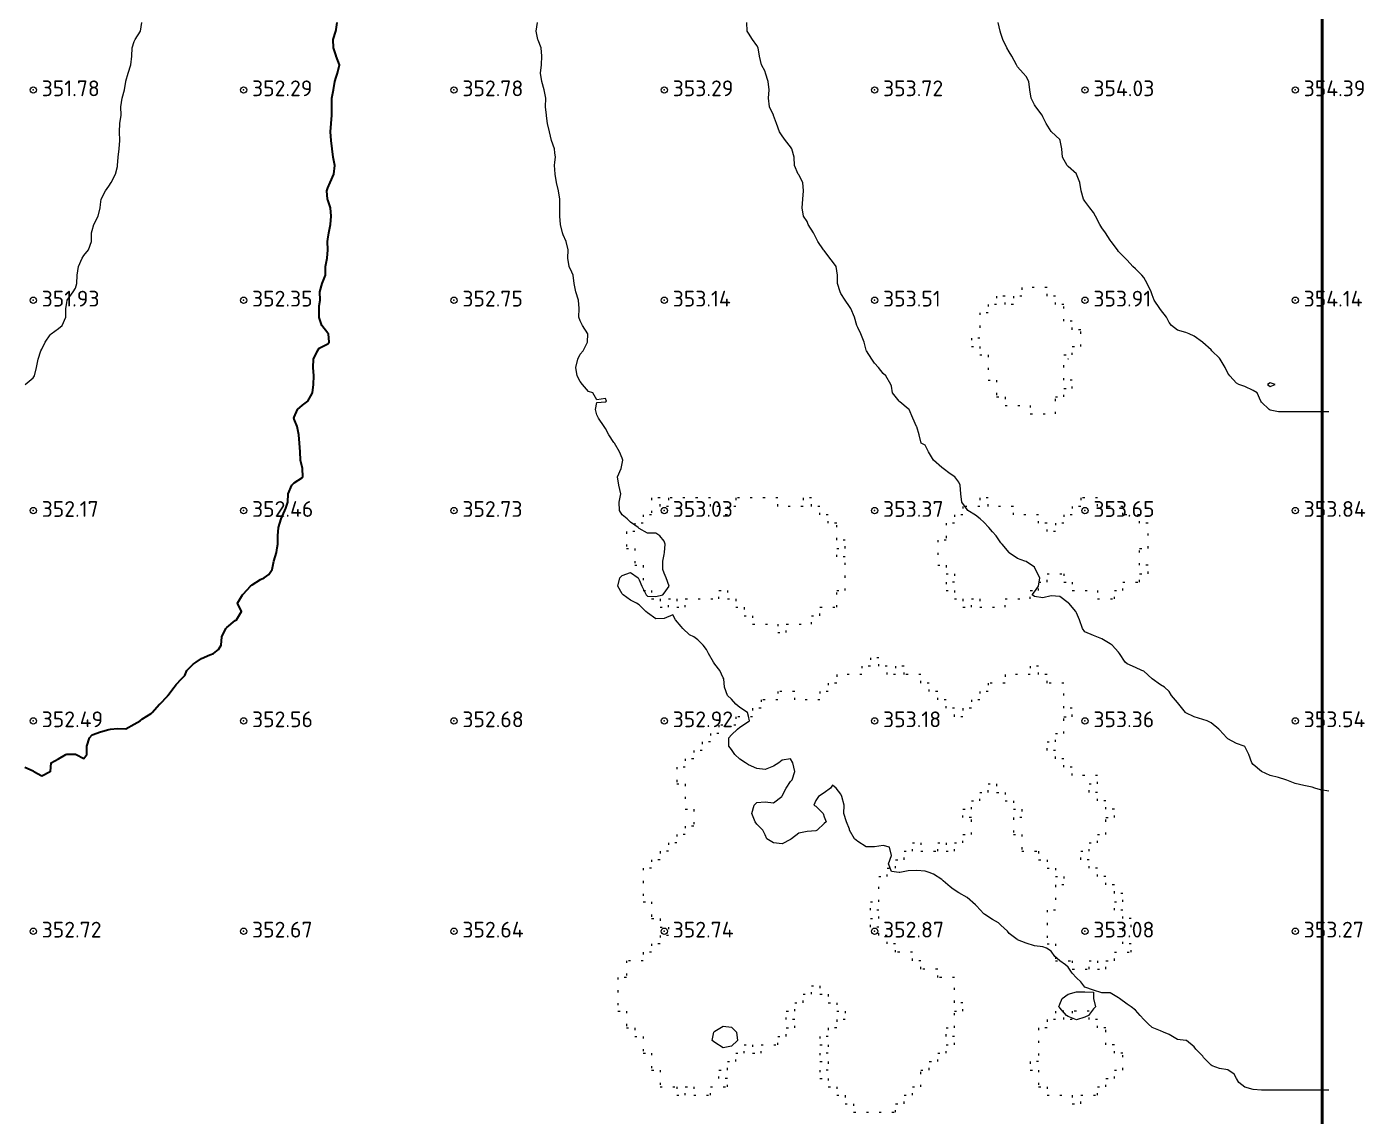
# Model space of a CAD drawing. Header units: metres. Extents: x 137 to 305, y -4507 to -4328.
# Drawn here: x 241.1 to 304.7, y -4431.3 to -4379.5 of the extents above; entities that cross this region are included whole.
import ezdxf

# ---------------------------------------------------------------- set-up
doc = ezdxf.new("R2010")
doc.units = ezdxf.units.M
doc.linetypes.add('DOT', pattern=[0.508, 0, -0.508])
for name, color, linetype, lineweight in [('UZ329_ГОРИЗОНТАЛИ_ОСН', 30, 'Continuous', 13), ('UZ329_ГОРИЗОНТАЛИ_УТОЛЩ', 30, 'Continuous', 30), ('UZ330_ОТМЕТКИ', 7, 'Continuous', 13), ('UZ368_РАСТИТЕЛЬНОСТЬ', 94, 'Continuous', 13), ('РАМКА', 7, 'Continuous', 50)]:
    doc.layers.add(name, color=color, linetype=linetype, lineweight=lineweight)
doc.styles.add('GOST', font='isocpeur.ttf')

msp = doc.modelspace()

# ---------------------------------------------------------------- linework, layer by layer
at = {"layer": 'UZ329_ГОРИЗОНТАЛИ_ОСН'}
for points in [[(241.038, -4396.549, 352), (241.419, -4396.233, 352), (241.47, -4396.149, 352), (241.574, -4395.749, 352), (241.645, -4395.349, 352), (241.781, -4394.949, 352), (241.819, -4394.876, 352), (241.986, -4394.549, 352), (242.219, -4394.19, 352), (242.263, -4394.149, 352), (242.619, -4393.89, 352), (242.787, -4393.749, 352), (242.971, -4393.349, 352), (242.968, -4392.949, 352), (243.019, -4392.665, 352), (243.038, -4392.549, 352), (243.32, -4392.149, 352), (243.419, -4391.977, 352), (243.492, -4391.749, 352), (243.512, -4391.349, 352), (243.569, -4390.949, 352), (243.75, -4390.549, 352), (243.819, -4390.414, 352), (244.043, -4390.149, 352), (244.185, -4389.749, 352), (244.19, -4389.349, 352), (244.219, -4389.238, 352), (244.295, -4388.949, 352), (244.509, -4388.549, 352), (244.601, -4388.149, 352), (244.619, -4387.992, 352), (244.653, -4387.749, 352), (244.852, -4387.349, 352), (245.019, -4387.129, 352), (245.119, -4386.949, 352), (245.332, -4386.549, 352), (245.419, -4386.193, 352), (245.427, -4386.149, 352), (245.459, -4385.749, 352), (245.502, -4385.349, 352), (245.533, -4384.949, 352), (245.524, -4384.549, 352), (245.542, -4384.149, 352), (245.595, -4383.749, 352), (245.581, -4383.349, 352), (245.64, -4382.949, 352), (245.749, -4382.549, 352), (245.813, -4382.149, 352), (245.819, -4382.13, 352), (245.929, -4381.749, 352), (246.063, -4381.349, 352), (246.104, -4380.949, 352), (246.119, -4380.549, 352), (246.219, -4380.242, 352), (246.271, -4380.149, 352), (246.525, -4379.749, 352), (246.579, -4379.349, 352)], [(303.019, -4430.1, 353), (302.619, -4430.1, 353), (302.219, -4430.1, 353), (301.819, -4430.1, 353), (301.419, -4430.1, 353), (301.019, -4430.1, 353), (300.619, -4430.1, 353), (300.219, -4430.1, 353), (299.819, -4430.098, 353), (299.419, -4430.078, 353), (299.019, -4429.969, 353), (298.728, -4429.749, 353), (298.619, -4429.545, 353), (298.52, -4429.349, 353), (298.219, -4429.132, 353), (297.819, -4429.079, 353), (297.469, -4428.949, 353), (297.419, -4428.92, 353), (297.057, -4428.549, 353), (297.019, -4428.491, 353), (296.686, -4428.149, 353), (296.619, -4428.038, 353), (296.254, -4427.749, 353), (296.219, -4427.737, 353), (295.819, -4427.689, 353), (295.419, -4427.464, 353), (295.158, -4427.349, 353), (295.019, -4427.288, 353), (294.619, -4427.12, 353), (294.423, -4426.949, 353), (294.219, -4426.75, 353), (294.047, -4426.549, 353), (293.819, -4426.308, 353), (293.624, -4426.149, 353), (293.419, -4426.009, 353), (293.065, -4425.749, 353), (293.019, -4425.712, 353), (292.619, -4425.483, 353), (292.219, -4425.472, 353), (291.821, -4425.349, 353), (291.819, -4425.349, 353), (291.419, -4425.209, 353), (291.229, -4424.949, 353), (291.019, -4424.767, 353), (290.811, -4424.549, 353), (290.619, -4424.257, 353), (290.497, -4424.149, 353), (290.219, -4423.955, 353), (289.988, -4423.749, 353), (289.819, -4423.499, 353), (289.593, -4423.349, 353), (289.419, -4423.289, 353), (289.019, -4423.251, 353), (288.619, -4423.111, 353), (288.219, -4422.958, 353), (288.198, -4422.949, 353), (287.819, -4422.652, 353), (287.742, -4422.549, 353), (287.419, -4422.257, 353), (287.302, -4422.149, 353), (287.019, -4421.985, 353), (286.659, -4421.749, 353), (286.619, -4421.716, 353), (286.265, -4421.349, 353), (286.219, -4421.294, 353), (285.821, -4420.949, 353), (285.819, -4420.948, 353), (285.419, -4420.727, 353), (285.151, -4420.549, 353), (285.019, -4420.444, 353), (284.683, -4420.149, 353), (284.619, -4420.094, 353), (284.219, -4419.83, 353), (284.011, -4419.749, 353), (283.819, -4419.688, 353), (283.419, -4419.666, 353), (283.019, -4419.674, 353), (282.625, -4419.749, 353), (282.619, -4419.751, 353), (282.586, -4419.749, 353), (282.219, -4419.716, 353), (282.079, -4419.349, 353), (282.219, -4418.949, 353), (282.219, -4418.949, 353), (282.219, -4418.949, 353), (282.12, -4418.549, 353), (281.819, -4418.467, 353), (281.419, -4418.542, 353), (281.019, -4418.541, 353), (280.619, -4418.281, 353), (280.47, -4418.149, 353), (280.224, -4417.749, 353), (280.219, -4417.702, 353), (280.08, -4417.349, 353), (279.957, -4416.949, 353), (279.964, -4416.549, 353), (279.859, -4416.149, 353), (279.819, -4416.026, 353), (279.587, -4415.749, 353), (279.419, -4415.601, 353), (279.32, -4415.749, 353), (279.019, -4415.968, 353), (278.748, -4416.149, 353), (278.619, -4416.33, 353), (278.533, -4416.549, 353), (278.619, -4416.599, 353), (278.969, -4416.949, 353), (279.019, -4417.117, 353), (279.111, -4417.349, 353), (279.019, -4417.428, 353), (278.685, -4417.749, 353), (278.619, -4417.777, 353), (278.219, -4417.804, 353), (277.819, -4417.885, 353), (277.463, -4418.149, 353), (277.419, -4418.185, 353), (277.019, -4418.394, 353), (276.619, -4418.346, 353), (276.302, -4418.149, 353), (276.219, -4417.967, 353), (276.107, -4417.749, 353), (275.819, -4417.458, 353), (275.746, -4417.349, 353), (275.579, -4416.949, 353), (275.693, -4416.549, 353), (275.819, -4416.423, 353), (276.219, -4416.394, 353), (276.619, -4416.45, 353), (277.004, -4416.149, 353), (277.019, -4416.119, 353), (277.21, -4415.749, 353), (277.419, -4415.434, 353), (277.501, -4415.349, 353), (277.634, -4414.949, 353), (277.532, -4414.549, 353), (277.419, -4414.354, 353), (277.019, -4414.419, 353), (276.863, -4414.549, 353), (276.619, -4414.707, 353), (276.219, -4414.86, 353), (275.819, -4414.811, 353), (275.419, -4414.63, 353), (275.283, -4414.549, 353), (275.019, -4414.362, 353), (274.776, -4414.149, 353), (274.619, -4413.913, 353), (274.492, -4413.749, 353), (274.488, -4413.349, 353), (274.619, -4413.213, 353), (274.901, -4412.949, 353), (275.019, -4412.849, 353), (275.419, -4412.576, 353), (275.474, -4412.549, 353), (275.419, -4412.325, 353), (275.369, -4412.149, 353), (275.019, -4411.905, 353), (274.814, -4411.749, 353), (274.619, -4411.513, 353), (274.429, -4411.349, 353), (274.277, -4410.949, 353), (274.248, -4410.549, 353), (274.219, -4410.504, 353), (274.063, -4410.149, 353), (273.819, -4409.845, 353), (273.752, -4409.749, 353), (273.52, -4409.349, 353), (273.419, -4409.149, 353), (273.272, -4408.949, 353), (273.019, -4408.7, 353), (272.829, -4408.549, 353), (272.619, -4408.463, 353), (272.299, -4408.149, 353), (272.219, -4408.058, 353), (271.954, -4407.749, 353), (271.819, -4407.512, 353), (271.419, -4407.688, 353), (271.019, -4407.694, 353), (270.619, -4407.416, 353), (270.541, -4407.349, 353), (270.219, -4407.024, 353), (270.104, -4406.949, 353), (269.819, -4406.811, 353), (269.472, -4406.549, 353), (269.419, -4406.501, 353), (269.213, -4406.149, 353), (269.305, -4405.749, 353), (269.419, -4405.631, 353), (269.819, -4405.497, 353), (270.178, -4405.749, 353), (270.219, -4405.836, 353), (270.354, -4406.149, 353), (270.558, -4406.549, 353), (270.619, -4406.615, 353), (271.019, -4406.639, 353), (271.35, -4406.549, 353), (271.419, -4406.479, 353), (271.65, -4406.149, 353), (271.514, -4405.749, 353), (271.419, -4405.525, 353), (271.349, -4405.349, 353), (271.358, -4404.949, 353), (271.419, -4404.632, 353), (271.436, -4404.549, 353), (271.468, -4404.149, 353), (271.419, -4404.01, 353), (271.211, -4403.749, 353), (271.019, -4403.629, 353), (270.619, -4403.627, 353), (270.219, -4403.402, 353), (270.183, -4403.349, 353), (269.819, -4403.098, 353), (269.657, -4402.949, 353), (269.419, -4402.745, 353), (269.284, -4402.549, 353), (269.277, -4402.149, 353), (269.346, -4401.749, 353), (269.263, -4401.349, 353), (269.193, -4400.949, 353), (269.364, -4400.549, 353), (269.419, -4400.304, 353), (269.449, -4400.149, 353), (269.419, -4400.064, 353), (269.293, -4399.749, 353), (269.052, -4399.349, 353), (269.019, -4399.309, 353), (268.79, -4398.949, 353), (268.619, -4398.649, 353), (268.561, -4398.549, 353), (268.287, -4398.149, 353), (268.219, -4397.995, 353), (268.145, -4397.749, 353), (268.219, -4397.403, 353), (268.619, -4397.387, 353), (268.68, -4397.349, 353), (268.619, -4397.22, 353), (268.219, -4397.28, 353), (268.02, -4396.949, 353), (267.819, -4396.891, 353), (267.537, -4396.549, 353), (267.419, -4396.41, 353), (267.276, -4396.149, 353), (267.21, -4395.749, 353), (267.308, -4395.349, 353), (267.419, -4395.108, 353), (267.559, -4394.949, 353), (267.776, -4394.549, 353), (267.785, -4394.149, 353), (267.538, -4393.749, 353), (267.419, -4393.525, 353), (267.357, -4393.349, 353), (267.372, -4392.949, 353), (267.34, -4392.549, 353), (267.211, -4392.149, 353), (267.142, -4391.749, 353), (267.082, -4391.349, 353), (267.019, -4391.221, 353), (266.903, -4390.949, 353), (266.827, -4390.549, 353), (266.843, -4390.149, 353), (266.756, -4389.749, 353), (266.619, -4389.44, 353), (266.584, -4389.349, 353), (266.491, -4388.949, 353), (266.453, -4388.549, 353), (266.446, -4388.149, 353), (266.458, -4387.749, 353), (266.395, -4387.349, 353), (266.292, -4386.949, 353), (266.236, -4386.549, 353), (266.219, -4386.328, 353), (266.204, -4386.149, 353), (266.219, -4385.986, 353), (266.24, -4385.749, 353), (266.219, -4385.542, 353), (266.2, -4385.349, 353), (266.063, -4384.949, 353), (265.955, -4384.549, 353), (265.872, -4384.149, 353), (265.819, -4383.774, 353), (265.814, -4383.749, 353), (265.773, -4383.349, 353), (265.79, -4382.949, 353), (265.716, -4382.549, 353), (265.596, -4382.149, 353), (265.538, -4381.749, 353), (265.576, -4381.349, 353), (265.601, -4380.949, 353), (265.56, -4380.549, 353), (265.419, -4380.185, 353), (265.404, -4380.149, 353), (265.328, -4379.749, 353), (265.385, -4379.349, 353)], [(303.019, -4415.882, 353.5), (302.619, -4415.824, 353.5), (302.353, -4415.749, 353.5), (302.219, -4415.705, 353.5), (301.819, -4415.618, 353.5), (301.419, -4415.528, 353.5), (301.019, -4415.363, 353.5), (300.978, -4415.349, 353.5), (300.619, -4415.243, 353.5), (300.219, -4415.149, 353.5), (299.819, -4414.956, 353.5), (299.806, -4414.949, 353.5), (299.419, -4414.625, 353.5), (299.354, -4414.549, 353.5), (299.219, -4414.149, 353.5), (299.019, -4413.764, 353.5), (298.984, -4413.749, 353.5), (298.619, -4413.617, 353.5), (298.219, -4413.398, 353.5), (298.168, -4413.349, 353.5), (297.819, -4412.976, 353.5), (297.788, -4412.949, 353.5), (297.419, -4412.635, 353.5), (297.224, -4412.549, 353.5), (297.019, -4412.479, 353.5), (296.619, -4412.359, 353.5), (296.219, -4412.167, 353.5), (296.199, -4412.149, 353.5), (295.885, -4411.749, 353.5), (295.819, -4411.671, 353.5), (295.541, -4411.349, 353.5), (295.419, -4411.156, 353.5), (295.202, -4410.949, 353.5), (295.019, -4410.827, 353.5), (294.619, -4410.551, 353.5), (294.618, -4410.549, 353.5), (294.219, -4410.191, 353.5), (294.131, -4410.149, 353.5), (293.819, -4410.015, 353.5), (293.419, -4409.828, 353.5), (293.335, -4409.749, 353.5), (293.061, -4409.349, 353.5), (293.019, -4409.289, 353.5), (292.707, -4408.949, 353.5), (292.619, -4408.887, 353.5), (292.219, -4408.644, 353.5), (291.986, -4408.549, 353.5), (291.819, -4408.493, 353.5), (291.419, -4408.317, 353.5), (291.301, -4408.149, 353.5), (291.157, -4407.749, 353.5), (291.019, -4407.412, 353.5), (290.98, -4407.349, 353.5), (290.647, -4406.949, 353.5), (290.619, -4406.929, 353.5), (290.219, -4406.633, 353.5), (289.819, -4406.604, 353.5), (289.419, -4406.702, 353.5), (289.019, -4406.637, 353.5), (288.917, -4406.549, 353.5), (289.019, -4406.416, 353.5), (289.204, -4406.149, 353.5), (289.27, -4405.749, 353.5), (289.074, -4405.349, 353.5), (289.019, -4405.238, 353.5), (288.619, -4404.964, 353.5), (288.566, -4404.949, 353.5), (288.219, -4404.829, 353.5), (287.819, -4404.561, 353.5), (287.81, -4404.549, 353.5), (287.481, -4404.149, 353.5), (287.419, -4404.089, 353.5), (287.191, -4403.749, 353.5), (287.019, -4403.567, 353.5), (286.848, -4403.349, 353.5), (286.619, -4403.106, 353.5), (286.437, -4402.949, 353.5), (286.219, -4402.773, 353.5), (285.858, -4402.549, 353.5), (285.819, -4402.491, 353.5), (285.571, -4402.149, 353.5), (285.526, -4401.749, 353.5), (285.487, -4401.349, 353.5), (285.419, -4401.193, 353.5), (285.24, -4400.949, 353.5), (285.019, -4400.799, 353.5), (284.674, -4400.549, 353.5), (284.619, -4400.509, 353.5), (284.221, -4400.149, 353.5), (284.219, -4400.146, 353.5), (283.976, -4399.749, 353.5), (283.819, -4399.447, 353.5), (283.635, -4399.349, 353.5), (283.535, -4398.949, 353.5), (283.419, -4398.572, 353.5), (283.414, -4398.549, 353.5), (283.23, -4398.149, 353.5), (283.06, -4397.749, 353.5), (283.019, -4397.715, 353.5), (282.619, -4397.387, 353.5), (282.585, -4397.349, 353.5), (282.277, -4396.949, 353.5), (282.219, -4396.635, 353.5), (282.191, -4396.549, 353.5), (281.957, -4396.149, 353.5), (281.819, -4396.034, 353.5), (281.597, -4395.749, 353.5), (281.419, -4395.534, 353.5), (281.29, -4395.349, 353.5), (281.03, -4394.949, 353.5), (281.019, -4394.915, 353.5), (280.916, -4394.549, 353.5), (280.762, -4394.149, 353.5), (280.619, -4393.844, 353.5), (280.58, -4393.749, 353.5), (280.464, -4393.349, 353.5), (280.284, -4392.949, 353.5), (280.219, -4392.839, 353.5), (280.024, -4392.549, 353.5), (279.819, -4392.222, 353.5), (279.781, -4392.149, 353.5), (279.648, -4391.749, 353.5), (279.648, -4391.349, 353.5), (279.588, -4390.949, 353.5), (279.419, -4390.704, 353.5), (279.289, -4390.549, 353.5), (279.019, -4390.186, 353.5), (278.987, -4390.149, 353.5), (278.724, -4389.749, 353.5), (278.619, -4389.564, 353.5), (278.519, -4389.349, 353.5), (278.262, -4388.949, 353.5), (278.219, -4388.811, 353.5), (278.042, -4388.549, 353.5), (277.978, -4388.149, 353.5), (278.005, -4387.749, 353.5), (278.038, -4387.349, 353.5), (278.007, -4386.949, 353.5), (277.819, -4386.591, 353.5), (277.791, -4386.549, 353.5), (277.606, -4386.149, 353.5), (277.587, -4385.749, 353.5), (277.48, -4385.349, 353.5), (277.419, -4385.259, 353.5), (277.175, -4384.949, 353.5), (277.019, -4384.738, 353.5), (276.894, -4384.549, 353.5), (276.754, -4384.149, 353.5), (276.619, -4383.759, 353.5), (276.615, -4383.749, 353.5), (276.426, -4383.349, 353.5), (276.378, -4382.949, 353.5), (276.409, -4382.549, 353.5), (276.352, -4382.149, 353.5), (276.239, -4381.749, 353.5), (276.219, -4381.672, 353.5), (276.042, -4381.349, 353.5), (275.94, -4380.949, 353.5), (275.891, -4380.549, 353.5), (275.819, -4380.433, 353.5), (275.613, -4380.149, 353.5), (275.419, -4379.857, 353.5), (275.367, -4379.749, 353.5), (275.349, -4379.349, 353.5)], [(303.019, -4397.858, 354), (302.619, -4397.858, 354), (302.219, -4397.858, 354), (301.819, -4397.858, 354), (301.419, -4397.858, 354), (301.019, -4397.857, 354), (300.619, -4397.848, 354), (300.219, -4397.778, 354), (300.174, -4397.749, 354), (299.819, -4397.402, 354), (299.782, -4397.349, 354), (299.61, -4396.949, 354), (299.419, -4396.842, 354), (299.019, -4396.657, 354), (298.731, -4396.549, 354), (298.619, -4396.494, 354), (298.301, -4396.149, 354), (298.219, -4396.013, 354), (298.09, -4395.749, 354), (297.847, -4395.349, 354), (297.819, -4395.311, 354), (297.455, -4394.949, 354), (297.419, -4394.907, 354), (297.019, -4394.558, 354), (297.013, -4394.549, 354), (296.619, -4394.261, 354), (296.376, -4394.149, 354), (296.219, -4394.084, 354), (295.819, -4393.97, 354), (295.536, -4393.749, 354), (295.419, -4393.607, 354), (295.29, -4393.349, 354), (295.019, -4392.991, 354), (294.987, -4392.949, 354), (294.713, -4392.549, 354), (294.619, -4392.295, 354), (294.563, -4392.149, 354), (294.381, -4391.749, 354), (294.219, -4391.46, 354), (294.13, -4391.349, 354), (293.819, -4391.052, 354), (293.689, -4390.949, 354), (293.419, -4390.65, 354), (293.335, -4390.549, 354), (293.019, -4390.229, 354), (292.974, -4390.149, 354), (292.662, -4389.749, 354), (292.619, -4389.696, 354), (292.394, -4389.349, 354), (292.219, -4389.112, 354), (292.128, -4388.949, 354), (291.918, -4388.549, 354), (291.819, -4388.372, 354), (291.656, -4388.149, 354), (291.419, -4387.844, 354), (291.347, -4387.749, 354), (291.243, -4387.349, 354), (291.174, -4386.949, 354), (291.024, -4386.549, 354), (291.019, -4386.543, 354), (290.619, -4386.196, 354), (290.578, -4386.149, 354), (290.35, -4385.749, 354), (290.316, -4385.349, 354), (290.249, -4384.949, 354), (290.219, -4384.905, 354), (289.837, -4384.549, 354), (289.819, -4384.528, 354), (289.568, -4384.149, 354), (289.419, -4383.836, 354), (289.389, -4383.749, 354), (289.079, -4383.349, 354), (289.019, -4383.26, 354), (288.858, -4382.949, 354), (288.802, -4382.549, 354), (288.747, -4382.149, 354), (288.619, -4381.908, 354), (288.48, -4381.749, 354), (288.219, -4381.449, 354), (288.167, -4381.349, 354), (287.951, -4380.949, 354), (287.819, -4380.733, 354), (287.713, -4380.549, 354), (287.522, -4380.149, 354), (287.419, -4379.874, 354), (287.381, -4379.749, 354), (287.295, -4379.349, 354)], [(290.619, -4395.337, 354), (290.622, -4395.349, 354), (290.619, -4395.356, 354), (290.602, -4395.349, 354), (290.619, -4395.337, 354)], [(300.219, -4396.476, 354), (300.102, -4396.549, 354), (300.219, -4396.646, 354), (300.461, -4396.549, 354), (300.219, -4396.476, 354)], [(290.619, -4425.54, 353), (291.019, -4425.435, 353), (291.419, -4425.429, 353), (291.819, -4425.452, 353), (291.822, -4425.749, 353), (291.923, -4426.149, 353), (291.819, -4426.231, 353), (291.591, -4426.549, 353), (291.419, -4426.637, 353), (291.019, -4426.754, 353), (290.619, -4426.6, 353), (290.542, -4426.549, 353), (290.219, -4426.188, 353), (290.184, -4426.149, 353), (290.219, -4426.014, 353), (290.329, -4425.749, 353), (290.619, -4425.54, 353)], [(273.819, -4427.297, 353), (274.219, -4427.066, 353), (274.619, -4427.117, 353), (274.85, -4427.349, 353), (274.894, -4427.749, 353), (274.619, -4428.019, 353), (274.219, -4428.095, 353), (273.819, -4427.838, 353), (273.694, -4427.749, 353), (273.769, -4427.349, 353), (273.819, -4427.297, 353)]]:
    msp.add_polyline3d(points, dxfattribs=at)
at = {"layer": 'UZ329_ГОРИЗОНТАЛИ_УТОЛЩ'}
msp.add_polyline3d([(241.019, -4414.756, 352.5), (241.419, -4414.927, 352.5), (241.453, -4414.949, 352.5), (241.819, -4415.16, 352.5), (242.219, -4414.961, 352.5), (242.231, -4414.949, 352.5), (242.264, -4414.549, 352.5), (242.619, -4414.352, 352.5), (242.974, -4414.149, 352.5), (243.019, -4414.133, 352.5), (243.419, -4414.138, 352.5), (243.457, -4414.149, 352.5), (243.819, -4414.329, 352.5), (243.958, -4414.149, 352.5), (243.971, -4413.749, 352.5), (244.086, -4413.349, 352.5), (244.219, -4413.218, 352.5), (244.619, -4413.066, 352.5), (245.019, -4412.954, 352.5), (245.089, -4412.949, 352.5), (245.419, -4412.916, 352.5), (245.819, -4412.934, 352.5), (246.219, -4412.698, 352.5), (246.499, -4412.549, 352.5), (246.619, -4412.453, 352.5), (247.019, -4412.203, 352.5), (247.079, -4412.149, 352.5), (247.419, -4411.756, 352.5), (247.431, -4411.749, 352.5), (247.819, -4411.352, 352.5), (247.822, -4411.349, 352.5), (248.119, -4410.949, 352.5), (248.219, -4410.826, 352.5), (248.473, -4410.549, 352.5), (248.619, -4410.387, 352.5), (248.715, -4410.149, 352.5), (249.019, -4409.848, 352.5), (249.164, -4409.749, 352.5), (249.419, -4409.583, 352.5), (249.819, -4409.414, 352.5), (249.987, -4409.349, 352.5), (250.219, -4409.152, 352.5), (250.358, -4408.949, 352.5), (250.39, -4408.549, 352.5), (250.567, -4408.149, 352.5), (250.619, -4408.102, 352.5), (251.019, -4407.782, 352.5), (251.076, -4407.749, 352.5), (251.319, -4407.349, 352.5), (251.136, -4406.949, 352.5), (251.363, -4406.549, 352.5), (251.419, -4406.514, 352.5), (251.751, -4406.149, 352.5), (251.819, -4406.087, 352.5), (252.219, -4405.831, 352.5), (252.402, -4405.749, 352.5), (252.619, -4405.581, 352.5), (252.772, -4405.349, 352.5), (252.859, -4404.949, 352.5), (252.978, -4404.549, 352.5), (253.019, -4404.32, 352.5), (253.045, -4404.149, 352.5), (253.049, -4403.749, 352.5), (253.078, -4403.349, 352.5), (253.2, -4402.949, 352.5), (253.387, -4402.549, 352.5), (253.419, -4402.44, 352.5), (253.518, -4402.149, 352.5), (253.54, -4401.749, 352.5), (253.709, -4401.349, 352.5), (253.819, -4401.232, 352.5), (254.219, -4400.969, 352.5), (254.236, -4400.949, 352.5), (254.22, -4400.549, 352.5), (254.219, -4400.542, 352.5), (254.12, -4400.149, 352.5), (254.109, -4399.749, 352.5), (254.072, -4399.349, 352.5), (254.048, -4398.949, 352.5), (253.966, -4398.549, 352.5), (253.819, -4398.196, 352.5), (253.807, -4398.149, 352.5), (253.819, -4398.112, 352.5), (253.981, -4397.749, 352.5), (254.219, -4397.543, 352.5), (254.469, -4397.349, 352.5), (254.619, -4397.1, 352.5), (254.688, -4396.949, 352.5), (254.74, -4396.549, 352.5), (254.756, -4396.149, 352.5), (254.723, -4395.749, 352.5), (254.744, -4395.349, 352.5), (254.932, -4394.949, 352.5), (255.019, -4394.833, 352.5), (255.419, -4394.624, 352.5), (255.483, -4394.549, 352.5), (255.449, -4394.149, 352.5), (255.419, -4394.116, 352.5), (255.134, -4393.749, 352.5), (255.019, -4393.363, 352.5), (255.016, -4393.349, 352.5), (255.009, -4392.949, 352.5), (255.019, -4392.822, 352.5), (255.052, -4392.549, 352.5), (255.04, -4392.149, 352.5), (255.147, -4391.749, 352.5), (255.305, -4391.349, 352.5), (255.319, -4390.949, 352.5), (255.388, -4390.549, 352.5), (255.417, -4390.149, 352.5), (255.4, -4389.749, 352.5), (255.419, -4389.649, 352.5), (255.472, -4389.349, 352.5), (255.543, -4388.949, 352.5), (255.583, -4388.549, 352.5), (255.547, -4388.149, 352.5), (255.419, -4387.777, 352.5), (255.413, -4387.749, 352.5), (255.377, -4387.349, 352.5), (255.419, -4387.203, 352.5), (255.527, -4386.949, 352.5), (255.716, -4386.549, 352.5), (255.751, -4386.149, 352.5), (255.685, -4385.749, 352.5), (255.631, -4385.349, 352.5), (255.579, -4384.949, 352.5), (255.545, -4384.549, 352.5), (255.578, -4384.149, 352.5), (255.618, -4383.749, 352.5), (255.619, -4383.349, 352.5), (255.619, -4382.949, 352.5), (255.691, -4382.549, 352.5), (255.761, -4382.149, 352.5), (255.819, -4381.95, 352.5), (255.882, -4381.749, 352.5), (255.978, -4381.349, 352.5), (255.826, -4380.949, 352.5), (255.819, -4380.935, 352.5), (255.692, -4380.549, 352.5), (255.678, -4380.149, 352.5), (255.805, -4379.749, 352.5), (255.819, -4379.673, 352.5), (255.869, -4379.349, 352.5)], dxfattribs=at)
at = {"layer": 'UZ330_ОТМЕТКИ'}
for centre in [(241.419, -4382.549, 351.776), (251.419, -4382.549, 352.292), (261.419, -4382.549, 352.776), (271.419, -4382.549, 353.285), (281.419, -4382.549, 353.721), (291.419, -4382.549, 354.03), (301.419, -4382.549, 354.39), (241.419, -4392.549, 351.93), (251.419, -4392.549, 352.35), (261.419, -4392.549, 352.754), (271.419, -4392.549, 353.143), (281.419, -4392.549, 353.506), (291.419, -4392.549, 353.907), (301.419, -4392.549, 354.139), (241.419, -4402.549, 352.17), (251.419, -4402.549, 352.462), (261.419, -4402.549, 352.732), (271.419, -4402.549, 353.027), (281.419, -4402.549, 353.367), (291.419, -4402.549, 353.648), (301.419, -4402.549, 353.84), (241.419, -4412.549, 352.491), (251.419, -4412.549, 352.564), (261.419, -4412.549, 352.68), (271.419, -4412.549, 352.916), (281.419, -4412.549, 353.179), (291.419, -4412.549, 353.363), (301.419, -4412.549, 353.538), (241.419, -4422.549, 352.722), (251.419, -4422.549, 352.666), (261.419, -4422.549, 352.636), (271.419, -4422.549, 352.737), (281.419, -4422.549, 352.872), (291.419, -4422.549, 353.084), (301.419, -4422.549, 353.265)]:
    msp.add_circle(centre, 0.15, dxfattribs=at)
for p in [(241.419, -4382.549, 351.776), (251.419, -4382.549, 352.292), (261.419, -4382.549, 352.776), (271.419, -4382.549, 353.285), (281.419, -4382.549, 353.721), (291.419, -4382.549, 354.03), (301.419, -4382.549, 354.39), (241.419, -4392.549, 351.93), (251.419, -4392.549, 352.35), (261.419, -4392.549, 352.754), (271.419, -4392.549, 353.143), (281.419, -4392.549, 353.506), (291.419, -4392.549, 353.907), (301.419, -4392.549, 354.139), (241.419, -4402.549, 352.17), (251.419, -4402.549, 352.462), (261.419, -4402.549, 352.732), (271.419, -4402.549, 353.027), (281.419, -4402.549, 353.367), (291.419, -4402.549, 353.648), (301.419, -4402.549, 353.84), (241.419, -4412.549, 352.491), (251.419, -4412.549, 352.564), (261.419, -4412.549, 352.68), (271.419, -4412.549, 352.916), (281.419, -4412.549, 353.179), (291.419, -4412.549, 353.363), (301.419, -4412.549, 353.538), (241.419, -4422.549, 352.722), (251.419, -4422.549, 352.666), (261.419, -4422.549, 352.636), (271.419, -4422.549, 352.737), (281.419, -4422.549, 352.872), (291.419, -4422.549, 353.084), (301.419, -4422.549, 353.265)]:
    msp.add_point(p, dxfattribs=at)
at = {"layer": 'UZ368_РАСТИТЕЛЬНОСТЬ', "linetype": 'DOT'}
for points in [[(288.419, -4391.949), (288.419, -4392.349), (288.019, -4392.349), (288.019, -4392.749), (287.619, -4392.749), (287.619, -4392.349), (287.219, -4392.349), (287.219, -4392.749), (286.819, -4392.749), (286.819, -4393.149), (286.419, -4393.149), (286.419, -4394.349), (286.019, -4394.349), (286.019, -4394.749), (286.419, -4394.749), (286.419, -4395.149), (286.819, -4395.149), (286.819, -4396.349), (287.219, -4396.349), (287.219, -4397.149), (287.619, -4397.149), (287.619, -4397.549), (288.819, -4397.549), (288.819, -4397.949), (290.019, -4397.949), (290.019, -4397.149), (290.419, -4397.149), (290.419, -4396.749), (290.819, -4396.749), (290.819, -4396.349), (290.419, -4396.349), (290.419, -4395.149), (290.819, -4395.149), (290.819, -4394.749), (291.219, -4394.749), (291.219, -4393.949), (290.819, -4393.949), (290.819, -4393.549), (290.419, -4393.549), (290.419, -4392.749), (290.019, -4392.749), (290.019, -4392.349), (289.619, -4392.349), (289.619, -4391.949), (288.419, -4391.949)], [(270.819, -4401.949), (270.819, -4402.749), (270.419, -4402.749), (270.419, -4403.149), (270.019, -4403.149), (270.019, -4403.549), (269.619, -4403.549), (269.619, -4404.349), (270.019, -4404.349), (270.019, -4405.149), (270.419, -4405.149), (270.419, -4406.349), (270.819, -4406.349), (270.819, -4406.749), (271.219, -4406.749), (271.219, -4407.149), (271.619, -4407.149), (271.619, -4406.749), (272.019, -4406.749), (272.019, -4407.149), (272.419, -4407.149), (272.419, -4406.749), (274.019, -4406.749), (274.019, -4406.349), (274.419, -4406.349), (274.419, -4406.749), (274.819, -4406.749), (274.819, -4407.149), (275.219, -4407.149), (275.219, -4407.549), (275.619, -4407.549), (275.619, -4407.949), (276.819, -4407.949), (276.819, -4408.349), (277.219, -4408.349), (277.219, -4407.949), (278.419, -4407.949), (278.419, -4407.549), (278.819, -4407.549), (278.819, -4407.149), (279.619, -4407.149), (279.619, -4406.349), (280.019, -4406.349), (280.019, -4404.749), (279.619, -4404.749), (279.619, -4404.349), (280.019, -4404.349), (280.019, -4403.949), (279.619, -4403.949), (279.619, -4403.149), (279.219, -4403.149), (279.219, -4402.749), (278.819, -4402.749), (278.819, -4402.349), (278.419, -4402.349), (278.419, -4401.949), (278.019, -4401.949), (278.019, -4402.349), (276.819, -4402.349), (276.819, -4401.949), (274.819, -4401.949), (274.819, -4402.349), (274.419, -4402.349), (274.419, -4402.749), (274.019, -4402.749), (274.019, -4402.349), (273.619, -4402.349), (273.619, -4401.949), (271.619, -4401.949), (271.619, -4402.349), (271.219, -4402.349), (271.219, -4401.949), (270.819, -4401.949)], [(286.419, -4401.949), (286.419, -4402.349), (285.619, -4402.349), (285.619, -4402.749), (285.219, -4402.749), (285.219, -4403.149), (284.819, -4403.149), (284.819, -4403.949), (284.419, -4403.949), (284.419, -4405.149), (284.819, -4405.149), (284.819, -4405.549), (285.219, -4405.549), (285.219, -4405.949), (284.819, -4405.949), (284.819, -4406.349), (285.219, -4406.349), (285.219, -4406.749), (285.619, -4406.749), (285.619, -4407.149), (286.019, -4407.149), (286.019, -4406.749), (286.419, -4406.749), (286.419, -4407.149), (287.619, -4407.149), (287.619, -4406.749), (288.819, -4406.749), (288.819, -4406.349), (289.219, -4406.349), (289.219, -4405.949), (289.619, -4405.949), (289.619, -4405.549), (290.419, -4405.549), (290.419, -4405.949), (290.819, -4405.949), (290.819, -4406.349), (292.019, -4406.349), (292.019, -4406.749), (292.819, -4406.749), (292.819, -4406.349), (293.219, -4406.349), (293.219, -4405.949), (294.019, -4405.949), (294.019, -4405.549), (294.419, -4405.549), (294.419, -4405.149), (294.019, -4405.149), (294.019, -4404.349), (294.419, -4404.349), (294.419, -4403.149), (294.019, -4403.149), (294.019, -4402.749), (293.219, -4402.749), (293.219, -4402.349), (292.019, -4402.349), (292.019, -4401.949), (291.219, -4401.949), (291.219, -4402.349), (290.819, -4402.349), (290.819, -4402.749), (290.419, -4402.749), (290.419, -4403.149), (290.019, -4403.149), (290.019, -4403.549), (289.619, -4403.549), (289.619, -4403.149), (289.219, -4403.149), (289.219, -4402.749), (288.019, -4402.749), (288.019, -4402.349), (286.819, -4402.349), (286.819, -4401.949), (286.419, -4401.949)], [(281.219, -4409.549), (281.219, -4409.949), (280.819, -4409.949), (280.819, -4410.349), (279.619, -4410.349), (279.619, -4410.749), (279.219, -4410.749), (279.219, -4411.149), (278.819, -4411.149), (278.819, -4411.549), (277.619, -4411.549), (277.619, -4411.149), (276.819, -4411.149), (276.819, -4411.549), (276.019, -4411.549), (276.019, -4411.949), (275.619, -4411.949), (275.619, -4412.349), (274.819, -4412.349), (274.819, -4412.749), (274.019, -4412.749), (274.019, -4413.149), (273.619, -4413.149), (273.619, -4413.549), (273.219, -4413.549), (273.219, -4413.949), (272.819, -4413.949), (272.819, -4414.349), (272.419, -4414.349), (272.419, -4414.749), (272.019, -4414.749), (272.019, -4415.549), (272.419, -4415.549), (272.419, -4416.749), (272.819, -4416.749), (272.819, -4417.549), (272.419, -4417.549), (272.419, -4417.949), (272.019, -4417.949), (272.019, -4418.349), (271.619, -4418.349), (271.619, -4418.749), (271.219, -4418.749), (271.219, -4419.149), (270.819, -4419.149), (270.819, -4419.549), (270.419, -4419.549), (270.419, -4421.149), (270.819, -4421.149), (270.819, -4421.949), (271.219, -4421.949), (271.219, -4422.349), (271.619, -4422.349), (271.619, -4422.749), (271.219, -4422.749), (271.219, -4423.149), (270.819, -4423.149), (270.819, -4423.549), (270.419, -4423.549), (270.419, -4423.949), (269.619, -4423.949), (269.619, -4424.749), (269.219, -4424.749), (269.219, -4426.349), (269.619, -4426.349), (269.619, -4427.149), (270.019, -4427.149), (270.019, -4427.549), (270.419, -4427.549), (270.419, -4428.349), (270.819, -4428.349), (270.819, -4429.149), (271.219, -4429.149), (271.219, -4429.949), (272.019, -4429.949), (272.019, -4430.349), (272.419, -4430.349), (272.419, -4429.949), (272.819, -4429.949), (272.819, -4430.349), (273.619, -4430.349), (273.619, -4429.949), (274.419, -4429.949), (274.419, -4429.549), (274.019, -4429.549), (274.019, -4429.149), (274.419, -4429.149), (274.419, -4428.749), (274.819, -4428.749), (274.819, -4428.349), (275.219, -4428.349), (275.219, -4427.949), (275.619, -4427.949), (275.619, -4428.349), (276.019, -4428.349), (276.019, -4427.949), (276.819, -4427.949), (276.819, -4427.549), (277.219, -4427.549), (277.219, -4427.149), (277.619, -4427.149), (277.619, -4426.749), (277.219, -4426.749), (277.219, -4426.349), (277.619, -4426.349), (277.619, -4425.949), (278.019, -4425.949), (278.019, -4425.549), (278.419, -4425.549), (278.419, -4425.149), (278.819, -4425.149), (278.819, -4425.549), (279.219, -4425.549), (279.219, -4425.949), (279.619, -4425.949), (279.619, -4426.349), (280.019, -4426.349), (280.019, -4426.749), (279.619, -4426.749), (279.619, -4427.149), (279.219, -4427.149), (279.219, -4427.549), (278.819, -4427.549), (278.819, -4427.949), (279.219, -4427.949), (279.219, -4428.349), (278.819, -4428.349), (278.819, -4428.749), (279.219, -4428.749), (279.219, -4429.149), (278.819, -4429.149), (278.819, -4429.549), (279.219, -4429.549), (279.219, -4429.949), (279.619, -4429.949), (279.619, -4430.349), (280.019, -4430.349), (280.019, -4430.749), (280.419, -4430.749), (280.419, -4431.149), (282.419, -4431.149), (282.419, -4430.749), (282.819, -4430.749), (282.819, -4430.349), (283.219, -4430.349), (283.219, -4429.949), (283.619, -4429.949), (283.619, -4429.149), (284.019, -4429.149), (284.019, -4428.749), (284.419, -4428.749), (284.419, -4428.349), (284.819, -4428.349), (284.819, -4427.949), (285.219, -4427.949), (285.219, -4427.549), (284.819, -4427.549), (284.819, -4427.149), (285.219, -4427.149), (285.219, -4426.349), (285.619, -4426.349), (285.619, -4425.949), (285.219, -4425.949), (285.219, -4424.749), (284.419, -4424.749), (284.419, -4424.349), (283.619, -4424.349), (283.619, -4423.949), (283.219, -4423.949), (283.219, -4423.549), (282.419, -4423.549), (282.419, -4423.149), (282.019, -4423.149), (282.019, -4422.749), (281.619, -4422.749), (281.619, -4422.349), (281.219, -4422.349), (281.219, -4421.949), (281.619, -4421.949), (281.619, -4421.549), (281.219, -4421.549), (281.219, -4421.149), (281.619, -4421.149), (281.619, -4419.949), (282.019, -4419.949), (282.019, -4419.549), (282.419, -4419.549), (282.419, -4419.149), (282.819, -4419.149), (282.819, -4418.749), (283.219, -4418.749), (283.219, -4418.349), (283.619, -4418.349), (283.619, -4418.749), (284.419, -4418.749), (284.419, -4418.349), (284.819, -4418.349), (284.819, -4418.749), (285.219, -4418.749), (285.219, -4418.349), (285.619, -4418.349), (285.619, -4417.949), (286.019, -4417.949), (286.019, -4417.149), (285.619, -4417.149), (285.619, -4416.749), (286.019, -4416.749), (286.019, -4416.349), (286.419, -4416.349), (286.419, -4415.949), (286.819, -4415.949), (286.819, -4415.549), (287.219, -4415.549), (287.219, -4415.949), (287.619, -4415.949), (287.619, -4416.349), (288.019, -4416.349), (288.019, -4416.749), (288.419, -4416.749), (288.419, -4417.149), (288.019, -4417.149), (288.019, -4417.949), (288.419, -4417.949), (288.419, -4418.749), (289.219, -4418.749), (289.219, -4419.149), (289.619, -4419.149), (289.619, -4419.549), (290.019, -4419.549), (290.019, -4419.949), (290.419, -4419.949), (290.419, -4420.349), (290.019, -4420.349), (290.019, -4421.549), (289.619, -4421.549), (289.619, -4423.149), (290.019, -4423.149), (290.019, -4423.949), (290.819, -4423.949), (290.819, -4424.349), (291.619, -4424.349), (291.619, -4423.949), (292.019, -4423.949), (292.019, -4424.349), (292.419, -4424.349), (292.419, -4423.949), (292.819, -4423.949), (292.819, -4423.549), (293.619, -4423.549), (293.619, -4423.149), (293.219, -4423.149), (293.219, -4422.349), (293.619, -4422.349), (293.619, -4421.949), (293.219, -4421.949), (293.219, -4421.549), (292.819, -4421.549), (292.819, -4421.149), (293.219, -4421.149), (293.219, -4420.749), (292.819, -4420.749), (292.819, -4420.349), (292.419, -4420.349), (292.419, -4419.949), (292.019, -4419.949), (292.019, -4419.549), (291.619, -4419.549), (291.619, -4419.149), (291.219, -4419.149), (291.219, -4418.749), (291.619, -4418.749), (291.619, -4418.349), (292.019, -4418.349), (292.019, -4417.949), (292.419, -4417.949), (292.419, -4417.149), (292.819, -4417.149), (292.819, -4416.749), (292.419, -4416.749), (292.419, -4416.349), (292.019, -4416.349), (292.019, -4415.949), (291.619, -4415.949), (291.619, -4415.549), (292.019, -4415.549), (292.019, -4415.149), (290.819, -4415.149), (290.819, -4414.749), (290.419, -4414.749), (290.419, -4414.349), (290.019, -4414.349), (290.019, -4413.949), (289.619, -4413.949), (289.619, -4413.549), (290.019, -4413.549), (290.019, -4413.149), (290.419, -4413.149), (290.419, -4412.349), (290.819, -4412.349), (290.819, -4411.949), (290.419, -4411.949), (290.419, -4410.749), (289.619, -4410.749), (289.619, -4410.349), (289.219, -4410.349), (289.219, -4409.949), (288.819, -4409.949), (288.819, -4410.349), (287.619, -4410.349), (287.619, -4410.749), (286.819, -4410.749), (286.819, -4411.149), (286.419, -4411.149), (286.419, -4411.549), (286.019, -4411.549), (286.019, -4411.949), (285.619, -4411.949), (285.619, -4412.349), (285.219, -4412.349), (285.219, -4411.949), (284.819, -4411.949), (284.819, -4411.549), (284.419, -4411.549), (284.419, -4411.149), (284.019, -4411.149), (284.019, -4410.749), (283.619, -4410.749), (283.619, -4410.349), (282.819, -4410.349), (282.819, -4409.949), (282.419, -4409.949), (282.419, -4410.349), (282.019, -4410.349), (282.019, -4409.949), (281.619, -4409.949), (281.619, -4409.549), (281.219, -4409.549)], [(290.019, -4426.349), (290.019, -4426.749), (289.619, -4426.749), (289.619, -4427.149), (289.219, -4427.149), (289.219, -4428.749), (288.819, -4428.749), (288.819, -4429.149), (289.219, -4429.149), (289.219, -4429.949), (289.619, -4429.949), (289.619, -4430.349), (290.819, -4430.349), (290.819, -4430.749), (291.219, -4430.749), (291.219, -4430.349), (292.019, -4430.349), (292.019, -4429.949), (292.419, -4429.949), (292.419, -4429.549), (292.819, -4429.549), (292.819, -4429.149), (293.219, -4429.149), (293.219, -4428.349), (292.819, -4428.349), (292.819, -4427.949), (292.419, -4427.949), (292.419, -4427.149), (292.019, -4427.149), (292.019, -4426.749), (291.619, -4426.749), (291.619, -4426.349), (290.819, -4426.349), (290.819, -4426.749), (290.419, -4426.749), (290.419, -4426.349), (290.019, -4426.349)]]:
    msp.add_lwpolyline(points, close=True, dxfattribs=at)
at = {"layer": 'РАМКА'}
msp.add_lwpolyline([(136.619, -4493.97), (302.693, -4493.97), (302.693, -4327.749), (136.619, -4327.749)], close=True, dxfattribs=at)

# ---------------------------------------------------------------- texts
at = {"layer": 'UZ330_ОТМЕТКИ', "style": 'GOST'}
for s, p in [('351.78', (241.819, -4382.849)), ('352.29', (251.819, -4382.849)), ('352.78', (261.819, -4382.849)), ('353.29', (271.819, -4382.849)), ('353.72', (281.819, -4382.849)), ('354.03', (291.819, -4382.849)), ('354.39', (301.819, -4382.849)), ('351.93', (241.819, -4392.849)), ('352.35', (251.819, -4392.849)), ('352.75', (261.819, -4392.849)), ('353.14', (271.819, -4392.849)), ('353.51', (281.819, -4392.849)), ('353.91', (291.819, -4392.849)), ('354.14', (301.819, -4392.849)), ('352.17', (241.819, -4402.849)), ('352.46', (251.819, -4402.849)), ('352.73', (261.819, -4402.849)), ('353.03', (271.819, -4402.849)), ('353.37', (281.819, -4402.849)), ('353.65', (291.819, -4402.849)), ('353.84', (301.819, -4402.849)), ('352.49', (241.819, -4412.849)), ('352.56', (251.819, -4412.849)), ('352.68', (261.819, -4412.849)), ('352.92', (271.819, -4412.849)), ('353.18', (281.819, -4412.849)), ('353.36', (291.819, -4412.849)), ('353.54', (301.819, -4412.849)), ('352.72', (241.819, -4422.849)), ('352.67', (251.819, -4422.849)), ('352.64', (261.819, -4422.849)), ('352.74', (271.819, -4422.849)), ('352.87', (281.819, -4422.849)), ('353.08', (291.819, -4422.849)), ('353.27', (301.819, -4422.849))]:
    msp.add_text(s, height=0.75, dxfattribs=at).set_placement(p)

doc.saveas('drawing.dxf')
